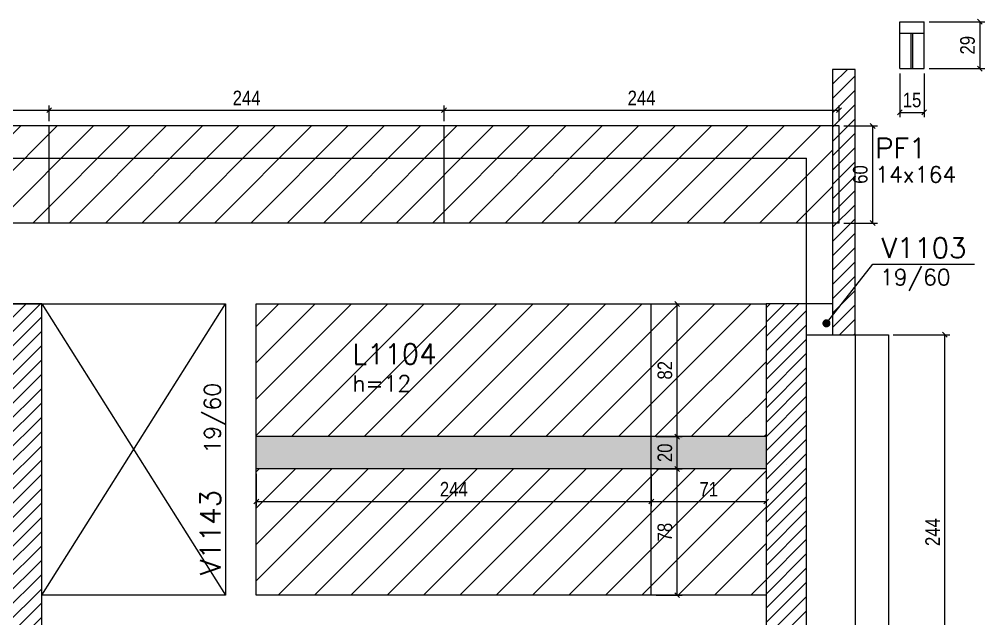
# Model space of a CAD drawing. Extents: x 1860 to 8661, y -614 to 3008.
# Drawn here: x 4075 to 4672, y 1857 to 2227 of the extents above; entities that cross this region are included whole.
import ezdxf
from ezdxf import colors
from ezdxf.entities.mleader import LeaderData, LeaderLine
from ezdxf.math import Vec2, Vec3

# ---------------------------------------------------------------- set-up
doc = ezdxf.new("R2010")
doc.units = 0
doc.linetypes.add('DASHED', pattern=[0.75, 0.5, -0.25])
for name, color, linetype in [('242', 12, 'Continuous'), ('71', 6, 'Continuous'), ('COTA', 241, 'Continuous'), ('F-AUX-RED', 1, 'Continuous'), ('F-LAJES', 3, 'Continuous'), ('F-LAJES-DIM', 2, 'Continuous'), ('F-LAJES-NOME', 4, 'Continuous'), ('F-PILARES-DIM', 172, 'Continuous'), ('F-PILARES-HACH', 174, 'Continuous'), ('F-PILARES-NOME', 170, 'Continuous'), ('F-PILARES-S', 170, 'Continuous'), ('F-VIGAS', 3, 'Continuous'), ('F-VIGAS-DIM', 2, 'Continuous'), ('F-VIGAS-NOME', 4, 'Continuous'), ('F-VÃO', 1, 'Continuous'), ('Painéis', 200, 'Continuous'), ('SARR_2.2x7', 40, 'Continuous')]:
    doc.layers.add(name, color=color, linetype=linetype)
doc.layers.add('Hachura', color=251, linetype='Continuous', lineweight=9)
doc.styles.add('COTA TECNICA-50', font='techl___.ttf', dxfattribs={"height": 9})
doc.styles.add('MCP', font='romans.shx')
doc.styles.get("Standard").update_dxf_attribs({"font": 'arial.ttf'})
doc.dimstyles.new('COTA PAINEL-50', dxfattribs={"dimtxt": 9, "dimasz": 3, "dimexe": 3, "dimexo": 3, "dimgap": 3, "dimtad": 1, "dimdec": 1, "dimzin": 12, "dimdsep": 46, "dimtxsty": 'COTA TECNICA-50', "dimblk1": 'OBLIQUE', "dimblk2": 'OBLIQUE', "dimsah": 1, "dimcen": 0.9, "dimclrd": 4, "dimclre": 4, "dimclrt": 240, "dimadec": 1, "dimazin": 3, "dimtfac": 1, "dimtdec": 1, "dimtmove": 0, "dimatfit": 3, "dimfxl": 1, "dimtolj": 1, "dimtzin": 12, "dimarcsym": 0})
pattern_1 = [(45, (3946.89, 636.7516), (-4.419417, 4.419417), [])]
pattern_2 = [(45, (0, 127.807), (-11.22532, 11.22532), [])]

# ---------------------------------------------------------------- blocks, each defined once
blk = doc.blocks.new('_Dot')
at = {"color": 0, "linetype": 'ByBlock', "lineweight": -2}
blk.add_line((-0.5, 0), (-1, 0), dxfattribs=at)
at = {"color": 0, "linetype": 'ByBlock', "const_width": 0.5}
blk.add_lwpolyline([(-0.25, 0, 1), (0.25, 0, 1)], format="xyb", close=True, dxfattribs=at)
blk = doc.blocks.new('_Oblique')
at = {"color": 0, "linetype": 'ByBlock', "lineweight": -2}
blk.add_line((-0.5, -0.5), (0.5, 0.5), dxfattribs=at)
blk = doc.blocks.new('*D1028')
at = {"layer": 'COTA', "color": 4, "lineweight": -2, "transparency": 16777216}
for p, q in [((4221.89, 1946.25), (4221.89, 1926.19)), ((4465.89, 1946.25), (4465.89, 1926.19)), ((4221.89, 1929.19), (4465.89, 1929.19))]:
    blk.add_line(p, q, dxfattribs=at)
at = {"layer": 'Defpoints', "color": 0, "transparency": 16777216}
for p in [(4221.89, 1949.25), (4465.89, 1949.25), (4465.89, 1929.19)]:
    blk.add_point(p, dxfattribs=at)
at = {"layer": 'COTA', "color": 4, "lineweight": -2, "transparency": 16777216, "xscale": 3, "yscale": 3, "zscale": 3, "rotation": 180}
blk.add_blockref('_Oblique', (4221.89, 1929.19), dxfattribs=at)
at = {"layer": 'COTA', "color": 4, "lineweight": -2, "transparency": 16777216, "xscale": 3, "yscale": 3, "zscale": 3}
blk.add_blockref('_Oblique', (4465.89, 1929.19), dxfattribs=at)
at = {"layer": 'COTA', "color": 240, "transparency": 16777216, "insert": (4343.89, 1936.75), "char_height": 9, "attachment_point": 5, "style": 'COTA TECNICA-50'}
blk.add_mtext('\\A1;244', dxfattribs=at)
blk = doc.blocks.new('*D1029')
at = {"layer": 'COTA', "color": 4, "lineweight": -2, "transparency": 16777216}
for p, q in [((4465.89, 1946.25), (4465.89, 1926.19)), ((4536.89, 1946.25), (4536.89, 1926.19)), ((4465.89, 1929.19), (4536.89, 1929.19))]:
    blk.add_line(p, q, dxfattribs=at)
at = {"layer": 'Defpoints', "color": 0, "transparency": 16777216}
for p in [(4465.89, 1949.25), (4536.89, 1949.25), (4536.89, 1929.19)]:
    blk.add_point(p, dxfattribs=at)
at = {"layer": 'COTA', "color": 4, "lineweight": -2, "transparency": 16777216, "xscale": 3, "yscale": 3, "zscale": 3, "rotation": 180}
blk.add_blockref('_Oblique', (4465.89, 1929.19), dxfattribs=at)
at = {"layer": 'COTA', "color": 4, "lineweight": -2, "transparency": 16777216, "xscale": 3, "yscale": 3, "zscale": 3}
blk.add_blockref('_Oblique', (4536.89, 1929.19), dxfattribs=at)
at = {"layer": 'COTA', "color": 240, "transparency": 16777216, "insert": (4501.39, 1936.75), "char_height": 9, "attachment_point": 5, "style": 'COTA TECNICA-50'}
blk.add_mtext('\\A1;71', dxfattribs=at)
blk = doc.blocks.new('*D1030')
at = {"layer": 'COTA', "color": 4, "lineweight": -2, "transparency": 16777216}
for p, q in [((4468.89, 1949.25), (4484.91, 1949.25)), ((4481.91, 1871.25), (4481.91, 1949.25)), ((4468.89, 1871.25), (4484.91, 1871.25))]:
    blk.add_line(p, q, dxfattribs=at)
at = {"layer": 'Defpoints', "color": 0, "transparency": 16777216}
for p in [(4465.89, 1949.25), (4481.91, 1949.25), (4465.89, 1871.25)]:
    blk.add_point(p, dxfattribs=at)
at = {"layer": 'COTA', "color": 4, "lineweight": -2, "transparency": 16777216, "xscale": 3, "yscale": 3, "zscale": 3}
for p, rotation in [((4481.91, 1949.25), 90), ((4481.91, 1871.25), 270)]:
    blk.add_blockref('_Oblique', p, dxfattribs=dict(at, rotation=rotation))
at = {"layer": 'COTA', "color": 240, "transparency": 16777216, "insert": (4474.33, 1910.25), "char_height": 9, "attachment_point": 5, "rotation": 90, "style": 'COTA TECNICA-50'}
blk.add_mtext('\\A1;78', dxfattribs=at)
blk = doc.blocks.new('*D1031')
at = {"layer": 'COTA', "color": 4, "lineweight": -2, "transparency": 16777216}
for p, q in [((4468.89, 1969.25), (4484.91, 1969.25)), ((4481.91, 1949.25), (4481.91, 1969.25)), ((4468.89, 1949.25), (4484.91, 1949.25))]:
    blk.add_line(p, q, dxfattribs=at)
at = {"layer": 'Defpoints', "color": 0, "transparency": 16777216}
for p in [(4465.89, 1969.25), (4481.91, 1969.25), (4465.89, 1949.25)]:
    blk.add_point(p, dxfattribs=at)
at = {"layer": 'COTA', "color": 4, "lineweight": -2, "transparency": 16777216, "xscale": 3, "yscale": 3, "zscale": 3}
for p, rotation in [((4481.91, 1969.25), 90), ((4481.91, 1949.25), 270)]:
    blk.add_blockref('_Oblique', p, dxfattribs=dict(at, rotation=rotation))
at = {"layer": 'COTA', "color": 240, "transparency": 16777216, "insert": (4474.32, 1959.25), "char_height": 9, "attachment_point": 5, "rotation": 90, "style": 'COTA TECNICA-50'}
blk.add_mtext('\\A1;20', dxfattribs=at)
blk = doc.blocks.new('*D1032')
at = {"layer": 'COTA', "color": 4, "lineweight": -2, "transparency": 16777216}
for p, q in [((4468.89, 2051.25), (4484.91, 2051.25)), ((4481.91, 1969.25), (4481.91, 2051.25)), ((4468.89, 1969.25), (4484.91, 1969.25))]:
    blk.add_line(p, q, dxfattribs=at)
at = {"layer": 'Defpoints', "color": 0, "transparency": 16777216}
for p in [(4465.89, 2051.25), (4481.91, 2051.25), (4465.89, 1969.25)]:
    blk.add_point(p, dxfattribs=at)
at = {"layer": 'COTA', "color": 4, "lineweight": -2, "transparency": 16777216, "xscale": 3, "yscale": 3, "zscale": 3}
for p, rotation in [((4481.91, 2051.25), 90), ((4481.91, 1969.25), 270)]:
    blk.add_blockref('_Oblique', p, dxfattribs=dict(at, rotation=rotation))
at = {"layer": 'COTA', "color": 240, "transparency": 16777216, "insert": (4474.33, 2010.25), "char_height": 9, "attachment_point": 5, "rotation": 90, "style": 'COTA TECNICA-50'}
blk.add_mtext('\\A1;82', dxfattribs=at)
blk = doc.blocks.new('*D1083')
at = {"layer": 'COTA', "color": 4, "lineweight": -2, "transparency": 16777216}
for p, q in [((4615.39, 2032.25), (4650.28, 2032.25)), ((4647.28, 1788.25), (4647.28, 2032.25)), ((4615.39, 1788.25), (4650.28, 1788.25))]:
    blk.add_line(p, q, dxfattribs=at)
at = {"layer": 'Defpoints', "color": 0, "transparency": 16777216}
for p in [(4612.39, 2032.25), (4647.28, 2032.25), (4612.39, 1788.25)]:
    blk.add_point(p, dxfattribs=at)
at = {"layer": 'COTA', "color": 4, "lineweight": -2, "transparency": 16777216, "xscale": 3, "yscale": 3, "zscale": 3}
for p, rotation in [((4647.28, 2032.25), 90), ((4647.28, 1788.25), 270)]:
    blk.add_blockref('_Oblique', p, dxfattribs=dict(at, rotation=rotation))
at = {"layer": 'COTA', "color": 240, "transparency": 16777216, "insert": (4639.71, 1910.25), "char_height": 9, "attachment_point": 5, "rotation": 90, "style": 'COTA TECNICA-50'}
blk.add_mtext('\\A1;244', dxfattribs=at)
blk = doc.blocks.new('*D1162')
at = {"layer": 'COTA', "color": 4, "lineweight": -2, "transparency": 16777216}
for p, q in [((3849.89, 2164.25), (3849.89, 2173.99)), ((3849.89, 2170.99), (4093.89, 2170.99)), ((4093.89, 2164.25), (4093.89, 2173.99))]:
    blk.add_line(p, q, dxfattribs=at)
at = {"layer": 'Defpoints', "color": 0, "transparency": 16777216}
for p in [(4093.89, 2170.99), (3849.89, 2161.25), (4093.89, 2161.25)]:
    blk.add_point(p, dxfattribs=at)
at = {"layer": 'COTA', "color": 4, "lineweight": -2, "transparency": 16777216, "xscale": 3, "yscale": 3, "zscale": 3, "rotation": 180}
blk.add_blockref('_Oblique', (3849.89, 2170.99), dxfattribs=at)
at = {"layer": 'COTA', "color": 4, "lineweight": -2, "transparency": 16777216, "xscale": 3, "yscale": 3, "zscale": 3}
blk.add_blockref('_Oblique', (4093.89, 2170.99), dxfattribs=at)
at = {"layer": 'COTA', "color": 240, "transparency": 16777216, "insert": (3971.89, 2178.55), "char_height": 9, "attachment_point": 5, "style": 'COTA TECNICA-50'}
blk.add_mtext('\\A1;244', dxfattribs=at)
blk = doc.blocks.new('*D1163')
at = {"layer": 'COTA', "color": 4, "lineweight": -2, "transparency": 16777216}
for p, q in [((4093.89, 2164.25), (4093.89, 2173.99)), ((4093.89, 2170.99), (4337.89, 2170.99)), ((4337.89, 2164.25), (4337.89, 2173.99))]:
    blk.add_line(p, q, dxfattribs=at)
at = {"layer": 'Defpoints', "color": 0, "transparency": 16777216}
for p in [(4337.89, 2170.99), (4093.89, 2161.25), (4337.89, 2161.25)]:
    blk.add_point(p, dxfattribs=at)
at = {"layer": 'COTA', "color": 4, "lineweight": -2, "transparency": 16777216, "xscale": 3, "yscale": 3, "zscale": 3, "rotation": 180}
blk.add_blockref('_Oblique', (4093.89, 2170.99), dxfattribs=at)
at = {"layer": 'COTA', "color": 4, "lineweight": -2, "transparency": 16777216, "xscale": 3, "yscale": 3, "zscale": 3}
blk.add_blockref('_Oblique', (4337.89, 2170.99), dxfattribs=at)
at = {"layer": 'COTA', "color": 240, "transparency": 16777216, "insert": (4215.89, 2178.55), "char_height": 9, "attachment_point": 5, "style": 'COTA TECNICA-50'}
blk.add_mtext('\\A1;244', dxfattribs=at)
blk = doc.blocks.new('*D1164')
at = {"layer": 'COTA', "color": 4, "lineweight": -2, "transparency": 16777216}
for p, q in [((4337.89, 2164.25), (4337.89, 2173.99)), ((4337.89, 2170.99), (4581.89, 2170.99)), ((4581.89, 2164.25), (4581.89, 2173.99))]:
    blk.add_line(p, q, dxfattribs=at)
at = {"layer": 'Defpoints', "color": 0, "transparency": 16777216}
for p in [(4581.89, 2170.99), (4337.89, 2161.25), (4581.89, 2161.25)]:
    blk.add_point(p, dxfattribs=at)
at = {"layer": 'COTA', "color": 4, "lineweight": -2, "transparency": 16777216, "xscale": 3, "yscale": 3, "zscale": 3, "rotation": 180}
blk.add_blockref('_Oblique', (4337.89, 2170.99), dxfattribs=at)
at = {"layer": 'COTA', "color": 4, "lineweight": -2, "transparency": 16777216, "xscale": 3, "yscale": 3, "zscale": 3}
blk.add_blockref('_Oblique', (4581.89, 2170.99), dxfattribs=at)
at = {"layer": 'COTA', "color": 240, "transparency": 16777216, "insert": (4459.89, 2178.55), "char_height": 9, "attachment_point": 5, "style": 'COTA TECNICA-50'}
blk.add_mtext('\\A1;244', dxfattribs=at)
blk = doc.blocks.new('*D1165')
at = {"layer": 'COTA', "color": 4, "lineweight": -2, "transparency": 16777216}
for p, q in [((4584.89, 2161.25), (4605.63, 2161.25)), ((4602.63, 2161.25), (4602.63, 2101.25)), ((4584.89, 2101.25), (4605.63, 2101.25))]:
    blk.add_line(p, q, dxfattribs=at)
at = {"layer": 'Defpoints', "color": 0, "transparency": 16777216}
for p in [(4581.89, 2161.25), (4581.89, 2101.25), (4602.63, 2101.25)]:
    blk.add_point(p, dxfattribs=at)
at = {"layer": 'COTA', "color": 4, "lineweight": -2, "transparency": 16777216, "xscale": 3, "yscale": 3, "zscale": 3}
for p, rotation in [((4602.63, 2161.25), 90), ((4602.63, 2101.25), 270)]:
    blk.add_blockref('_Oblique', p, dxfattribs=dict(at, rotation=rotation))
at = {"layer": 'COTA', "color": 240, "transparency": 16777216, "insert": (4595.04, 2131.25), "char_height": 9, "attachment_point": 5, "rotation": 90, "style": 'COTA TECNICA-50'}
blk.add_mtext('\\A1;60', dxfattribs=at)
blk = doc.blocks.new('*D1177')
at = {"layer": 'COTA', "color": 4, "lineweight": -2, "transparency": 16777216}
for p, q in [((4637.5, 2225.67), (4671.89, 2225.67)), ((4668.89, 2225.67), (4668.89, 2196.67)), ((4637.5, 2196.67), (4671.89, 2196.67))]:
    blk.add_line(p, q, dxfattribs=at)
at = {"layer": 'Defpoints', "color": 0, "transparency": 16777216}
for p in [(4634.5, 2225.67), (4634.5, 2196.67), (4668.89, 2196.67)]:
    blk.add_point(p, dxfattribs=at)
at = {"layer": 'COTA', "color": 4, "lineweight": -2, "transparency": 16777216, "xscale": 3, "yscale": 3, "zscale": 3}
for p, rotation in [((4668.89, 2225.67), 90), ((4668.89, 2196.67), 270)]:
    blk.add_blockref('_Oblique', p, dxfattribs=dict(at, rotation=rotation))
at = {"layer": 'COTA', "color": 240, "transparency": 16777216, "insert": (4661.31, 2211.17), "char_height": 9, "attachment_point": 5, "rotation": 90, "style": 'COTA TECNICA-50'}
blk.add_mtext('\\A1;29', dxfattribs=at)
blk = doc.blocks.new('*D1178')
at = {"layer": 'COTA', "color": 4, "lineweight": -2, "transparency": 16777216}
for p, q in [((4619.5, 2193.67), (4619.5, 2166.67)), ((4634.5, 2193.67), (4634.5, 2166.67)), ((4619.5, 2169.67), (4634.5, 2169.67))]:
    blk.add_line(p, q, dxfattribs=at)
at = {"layer": 'Defpoints', "color": 0, "transparency": 16777216}
for p in [(4619.5, 2196.67), (4634.5, 2196.67), (4634.5, 2169.67)]:
    blk.add_point(p, dxfattribs=at)
at = {"layer": 'COTA', "color": 4, "lineweight": -2, "transparency": 16777216, "xscale": 3, "yscale": 3, "zscale": 3, "rotation": 180}
blk.add_blockref('_Oblique', (4619.5, 2169.67), dxfattribs=at)
at = {"layer": 'COTA', "color": 4, "lineweight": -2, "transparency": 16777216, "xscale": 3, "yscale": 3, "zscale": 3}
blk.add_blockref('_Oblique', (4634.5, 2169.67), dxfattribs=at)
at = {"layer": 'COTA', "color": 240, "transparency": 16777216, "insert": (4627, 2177.27), "char_height": 9, "attachment_point": 5, "style": 'COTA TECNICA-50'}
blk.add_mtext('\\A1;15', dxfattribs=at)

msp = doc.modelspace()

# ---------------------------------------------------------------- hatches: boundary and pattern name
at = {"layer": 'F-PILARES-HACH', "linetype": 'Continuous'}
h = msp.add_hatch(dxfattribs=at)
h.set_pattern_fill('ANSI31', color=256, scale=50, style=0)
h.set_pattern_definition(pattern_1)
h.paths.add_polyline_path([(4577.89, 2032.25), (4591.89, 2032.25), (4591.89, 2196.25), (4577.89, 2196.25)], flags=16)
h = msp.add_hatch(dxfattribs=at)
h.set_pattern_fill('ANSI31', color=256, scale=50, style=0)
h.set_pattern_definition(pattern_1)
h.paths.add_polyline_path([(4065.39, 1852.25), (4089.39, 1852.25), (4089.39, 2051.25), (4065.39, 2051.25)], flags=16)
h = msp.add_hatch(dxfattribs=at)
h.set_pattern_fill('ANSI31', color=256, scale=50, style=0)
h.set_pattern_definition(pattern_1)
h.paths.add_polyline_path([(4536.89, 1852.25), (4561.89, 1852.25), (4561.89, 2051.25), (4536.89, 2051.25)], flags=16)
at = {"layer": 'Hachura', "linetype": 'ByBlock'}
h = msp.add_hatch(dxfattribs=at)
h.set_pattern_fill('ANSI31', color=256, scale=5)
h.set_pattern_definition(pattern_2)
h.paths.add_polyline_path([(4337.89, 2141.25), (4337.89, 2101.25), (4561.89, 2101.25), (4561.89, 2141.25)], flags=17)
h.paths.add_polyline_path([(4093.89, 2141.25), (4093.89, 2101.25), (4337.89, 2101.25), (4337.89, 2141.25)])
h.paths.add_polyline_path([(3849.89, 2141.25), (3849.89, 2101.25), (4093.89, 2101.25), (4093.89, 2141.25)])
h.paths.add_polyline_path([(3849.89, 2141.25), (3605.89, 2141.25), (3605.89, 2101.25), (3849.89, 2101.25)])
h.paths.add_polyline_path([(3605.89, 2101.25), (3605.89, 2141.25), (3361.89, 2141.25), (3361.89, 2101.25)])
h.paths.add_polyline_path([(3361.89, 2101.25), (3361.89, 2141.25), (3117.89, 2141.25), (3117.89, 2101.25)])
h.paths.add_polyline_path([(2873.89, 2141.25), (2873.89, 2101.25), (3117.89, 2101.25), (3117.89, 2141.25)])
h.paths.add_polyline_path([(2667.89, 2141.25), (2667.89, 2101.25), (2873.89, 2101.25), (2873.89, 2141.25)])
h.paths.add_polyline_path([(2873.89, 2141.25), (2873.89, 2161.25), (2667.89, 2161.25), (2667.89, 2141.25)])
h.paths.add_polyline_path([(2873.89, 2161.25), (2873.89, 2141.25), (3117.89, 2141.25), (3117.89, 2161.25)])
h.paths.add_polyline_path([(3117.89, 2161.25), (3117.89, 2141.25), (3361.89, 2141.25), (3361.89, 2161.25)])
h.paths.add_polyline_path([(3361.89, 2161.25), (3361.89, 2141.25), (3605.89, 2141.25), (3605.89, 2161.25)])
h.paths.add_polyline_path([(3849.89, 2141.25), (3849.89, 2161.25), (3605.89, 2161.25), (3605.89, 2141.25)])
h.paths.add_polyline_path([(4093.89, 2141.25), (4093.89, 2161.25), (3849.89, 2161.25), (3849.89, 2141.25)])
h.paths.add_polyline_path([(4337.89, 2141.25), (4337.89, 2161.25), (4093.89, 2161.25), (4093.89, 2141.25)])
h.paths.add_polyline_path([(4561.89, 2141.25), (4561.89, 2101.25), (4577.89, 2101.25), (4577.89, 2161.25), (4337.89, 2161.25), (4337.89, 2141.25)])
h = msp.add_hatch(dxfattribs=at)
h.set_pattern_fill('ANSI31', color=256, scale=5)
h.set_pattern_definition(pattern_2)
h.paths.add_polyline_path([(4465.89, 1969.25), (4465.89, 2051.25), (4221.89, 2051.25), (4221.89, 1969.25)])
h.paths.add_polyline_path([(4465.89, 2051.25), (4465.89, 1969.25), (4536.89, 1969.25), (4536.89, 2051.25)])
h.paths.add_polyline_path([(4221.89, 1949.25), (4221.89, 1871.25), (4465.89, 1871.25), (4465.89, 1949.25)])
h.paths.add_polyline_path([(4536.89, 1949.25), (4465.89, 1949.25), (4465.89, 1871.25), (4536.89, 1871.25)])
h = msp.add_hatch(color=256, dxfattribs=at)
h.dxf.hatch_style = 1
h.paths.add_polyline_path([(4221.89, 1969.25), (4221.89, 1949.25), (4465.89, 1949.25), (4465.89, 1969.25)])
h.paths.add_polyline_path([(4465.89, 1969.25), (4465.89, 1949.25), (4536.89, 1949.25), (4536.89, 1969.25)])

# ---------------------------------------------------------------- linework, layer by layer
at = {"layer": '242', "linetype": 'Continuous'}
for p, q in [((4584.89, 2114.25), (4584.89, 2114.25)), ((4077.39, 1951.75), (4077.39, 1951.75)), ((4549.39, 1951.75), (4549.39, 1951.75))]:
    msp.add_line(p, q, dxfattribs=at)
at = {"layer": '71', "color": 1, "linetype": 'DASHED'}
msp.add_lwpolyline([(4561.89, 2101.25), (4561.89, 2141.25)], dxfattribs=at)
at = {"layer": 'F-LAJES', "linetype": 'Continuous'}
for p, q in [((2396.48, 2141.25), (4561.89, 2141.25)), ((4561.89, 2101.25), (4561.89, 2141.25)), ((4591.89, 2032.25), (4591.89, 1301.25))]:
    msp.add_line(p, q, dxfattribs=at)
at = {"layer": 'F-PILARES-S', "linetype": 'Continuous'}
for points in [[(4577.89, 2032.25), (4591.89, 2032.25), (4591.89, 2196.25), (4577.89, 2196.25), (4577.89, 2032.25)], [(4065.39, 1852.25), (4089.39, 1852.25), (4089.39, 2051.25), (4065.39, 2051.25), (4065.39, 1852.25)], [(4536.89, 1852.25), (4561.89, 1852.25), (4561.89, 2051.25), (4536.89, 2051.25), (4536.89, 1852.25)]]:
    msp.add_lwpolyline(points, dxfattribs=at)
at = {"layer": 'F-VIGAS'}
for points in [[(4212.39, 2101.25), (3397.39, 2101.25)], [(4561.89, 2101.25), (4212.39, 2101.25)], [(4561.89, 2051.25), (4561.89, 2101.25)], [(3406.89, 2051.25), (4202.89, 2051.25)], [(4202.89, 2051.25), (4202.89, 1871.25)], [(4221.89, 1871.25), (4221.89, 2051.25)], [(4221.89, 2051.25), (4536.89, 2051.25)], [(4577.89, 2051.25), (4561.89, 2051.25)], [(4561.89, 2032.25), (4577.89, 2032.25)], [(4202.89, 1871.25), (4089.39, 1871.25)], [(4536.89, 1871.25), (4221.89, 1871.25)]]:
    msp.add_lwpolyline(points, dxfattribs=at)
at = {"layer": 'F-VÃO'}
for p, q in [((4089.39, 1871.25), (4202.89, 2051.25)), ((4089.39, 2051.25), (4202.89, 1871.25))]:
    msp.add_line(p, q, dxfattribs=at)
at = {"layer": 'Painéis'}
for p, q in [((4619.5, 2196.67), (4619.5, 2225.67)), ((4619.5, 2225.67), (4634.5, 2225.67)), ((4634.5, 2196.67), (4634.5, 2225.67)), ((4619.5, 2196.67), (4634.5, 2196.67)), ((4581.89, 2161.25), (2667.89, 2161.25)), ((4093.89, 2101.25), (4093.89, 2161.25)), ((4337.89, 2101.25), (4337.89, 2161.25)), ((4581.89, 2101.25), (4581.89, 2161.25)), ((4581.89, 2101.25), (2667.89, 2101.25)), ((4591.89, 2032.25), (4612.39, 2032.25)), ((4612.39, 2032.25), (4612.39, 1311.25))]:
    msp.add_line(p, q, dxfattribs=at)
for points in [[(4465.89, 1871.25), (4465.89, 2051.25)], [(4536.89, 1969.25), (4221.89, 1969.25)], [(4536.89, 1949.25), (4221.89, 1949.25)]]:
    msp.add_lwpolyline(points, dxfattribs=at)
at = {"layer": 'SARR_2.2x7', "linetype": 'Continuous'}
for p, q in [((4619.5, 2218.67), (4634.5, 2218.67)), ((4626.5, 2196.67), (4626.5, 2218.67)), ((4627.5, 2196.67), (4627.5, 2218.67))]:
    msp.add_line(p, q, dxfattribs=at)

# ---------------------------------------------------------------- texts
at = {"layer": 'F-LAJES-DIM', "linetype": 'Continuous', "style": 'MCP'}
msp.add_text('h=12', height=10, dxfattribs=at).set_placement((4281.2, 1997.13))
at = {"layer": 'F-LAJES-NOME', "linetype": 'Continuous', "style": 'MCP'}
msp.add_text('L1104', height=12.5, dxfattribs=at).set_placement((4281.2, 2014.13))
at = {"layer": 'F-PILARES-DIM', "linetype": 'Continuous', "style": 'MCP'}
msp.add_text('14x164', height=10, dxfattribs=at).set_placement((4604.21, 2126.28))
at = {"layer": 'F-PILARES-NOME', "linetype": 'Continuous', "style": 'MCP'}
msp.add_text('PF1', height=12.5, dxfattribs=at).set_placement((4604.21, 2141.28))
at = {"layer": 'F-VIGAS-DIM', "linetype": 'Continuous', "style": 'MCP'}
msp.add_text('19/60', height=10, dxfattribs=at).set_placement((4607.19, 2062.78))
msp.add_text('19/60', height=10, rotation=90, dxfattribs=at).set_placement((4199.77, 1958.75))
at = {"layer": 'F-VIGAS-NOME', "linetype": 'Continuous', "style": 'MCP'}
msp.add_text('V1103', height=12.5, dxfattribs=at).set_placement((4608.09, 2079.67))
msp.add_text('V1143', height=12.5, rotation=90, dxfattribs=at).set_placement((4199.77, 1883.75))

# ---------------------------------------------------------------- dimensions: what is measured, and where the dimension line sits
at = {"layer": 'COTA'}
for base, p1, p2, picture, middle in [((4668.89, 2196.67), (4634.5, 2225.67), (4634.5, 2196.67), '*D1177', (4661.31, 2211.17)), ((4602.63, 2101.25), (4581.89, 2161.25), (4581.89, 2101.25), '*D1165', (4595.04, 2131.25)), ((4481.91, 1949.25), (4465.89, 1871.25), (4465.89, 1949.25), '*D1030', (4474.33, 1910.25))]:
    dim = msp.add_linear_dim(base=base, p1=p1, p2=p2, angle=90, dimstyle='COTA PAINEL-50', dxfattribs=at)
    dim.commit()
    dim.dimension.update_dxf_attribs({"geometry": picture, "text_midpoint": middle})
for base, p1, p2, picture, middle in [((4634.5, 2169.67), (4619.5, 2196.67), (4634.5, 2196.67), '*D1178', (4627, 2177.27)), ((4465.89, 1929.19), (4221.89, 1949.25), (4465.89, 1949.25), '*D1028', (4343.89, 1936.75))]:
    dim = msp.add_linear_dim(base=base, p1=p1, p2=p2, dimstyle='COTA PAINEL-50', dxfattribs=at)
    dim.commit()
    dim.dimension.update_dxf_attribs({"geometry": picture, "text_midpoint": middle})
for base, p1, p2, picture, middle in [((4093.89, 2170.99), (3849.89, 2161.25), (4093.89, 2161.25), '*D1162', (3971.89, 2178.55)), ((4337.89, 2170.99), (4093.89, 2161.25), (4337.89, 2161.25), '*D1163', (4215.89, 2178.55)), ((4581.89, 2170.99), (4337.89, 2161.25), (4581.89, 2161.25), '*D1164', (4459.89, 2178.55)), ((4536.89, 1929.19), (4465.89, 1949.25), (4536.89, 1949.25), '*D1029', (4501.39, 1936.75))]:
    dim = msp.add_linear_dim(base=base, p1=p1, p2=p2, dimstyle='COTA PAINEL-50', override={"dimtmove": 1}, dxfattribs=at)
    dim.commit()
    dim.dimension.update_dxf_attribs({"geometry": picture, "text_midpoint": middle})
for base, p1, p2, picture, middle in [((4481.91, 2051.25), (4465.89, 1969.25), (4465.89, 2051.25), '*D1032', (4474.33, 2010.25)), ((4647.28, 2032.25), (4612.39, 1788.25), (4612.39, 2032.25), '*D1083', (4639.71, 1910.25)), ((4481.91, 1969.25), (4465.89, 1949.25), (4465.89, 1969.25), '*D1031', (4474.32, 1959.25))]:
    dim = msp.add_linear_dim(base=base, p1=p1, p2=p2, angle=90, dimstyle='COTA PAINEL-50', override={"dimtmove": 1}, dxfattribs=at)
    dim.commit()
    dim.dimension.update_dxf_attribs({"geometry": picture, "text_midpoint": middle})

# ---------------------------------------------------------------- leaders
at = {"layer": 'F-AUX-RED', "linetype": 'Continuous'}
ml = msp.add_multileader_mtext('Standard', dxfattribs=at)
ml.set_content('', color=256)
ml.set_leader_properties()
ml.set_arrow_properties(name='DOT')
ml.build(insert=Vec2(0, 0))
ml.multileader.update_dxf_attribs({"text_right_attachment_type": 6, "text_top_attachment_type": 0, "text_bottom_attachment_type": 0, "dogleg_length": 0.36, "arrow_head_size": 5})
ctx = ml.context
ctx.base_point, ctx.char_height, ctx.arrow_head_size, ctx.landing_gap_size, ctx.plane_origin = Vec3(4665.66, 2075.94), 0.18, 5, 0.09, Vec3(4574.12, 2039.27)
ctx.right_attachment = 6
notes = []
notes.append((ctx, [(0, (1, 1, 0), (4602.8, 2075.94), (1, 0), 62.85, [(0, [(4574.12, 2039.27)], 256, [])])]))
ctx.mtext.insert, ctx.mtext.flow_direction = Vec3(4665.75, 2076.03), 5
for ctx, leaders in notes:
    for number, flags, end, landing, length, lines in leaders:
        leader = LeaderData()
        leader.index, (leader.has_last_leader_line, leader.has_dogleg_vector, leader.attachment_direction) = number, flags
        leader.last_leader_point, leader.dogleg_vector, leader.dogleg_length = Vec3(end), Vec3(landing), length
        for number, points, colour, breaks in lines:
            line = LeaderLine()
            line.index, line.vertices, line.color, line.breaks = number, Vec3.list(points), colors.encode_raw_color(colour), breaks
            leader.lines.append(line)
        ctx.leaders.append(leader)

doc.saveas('drawing.dxf')
